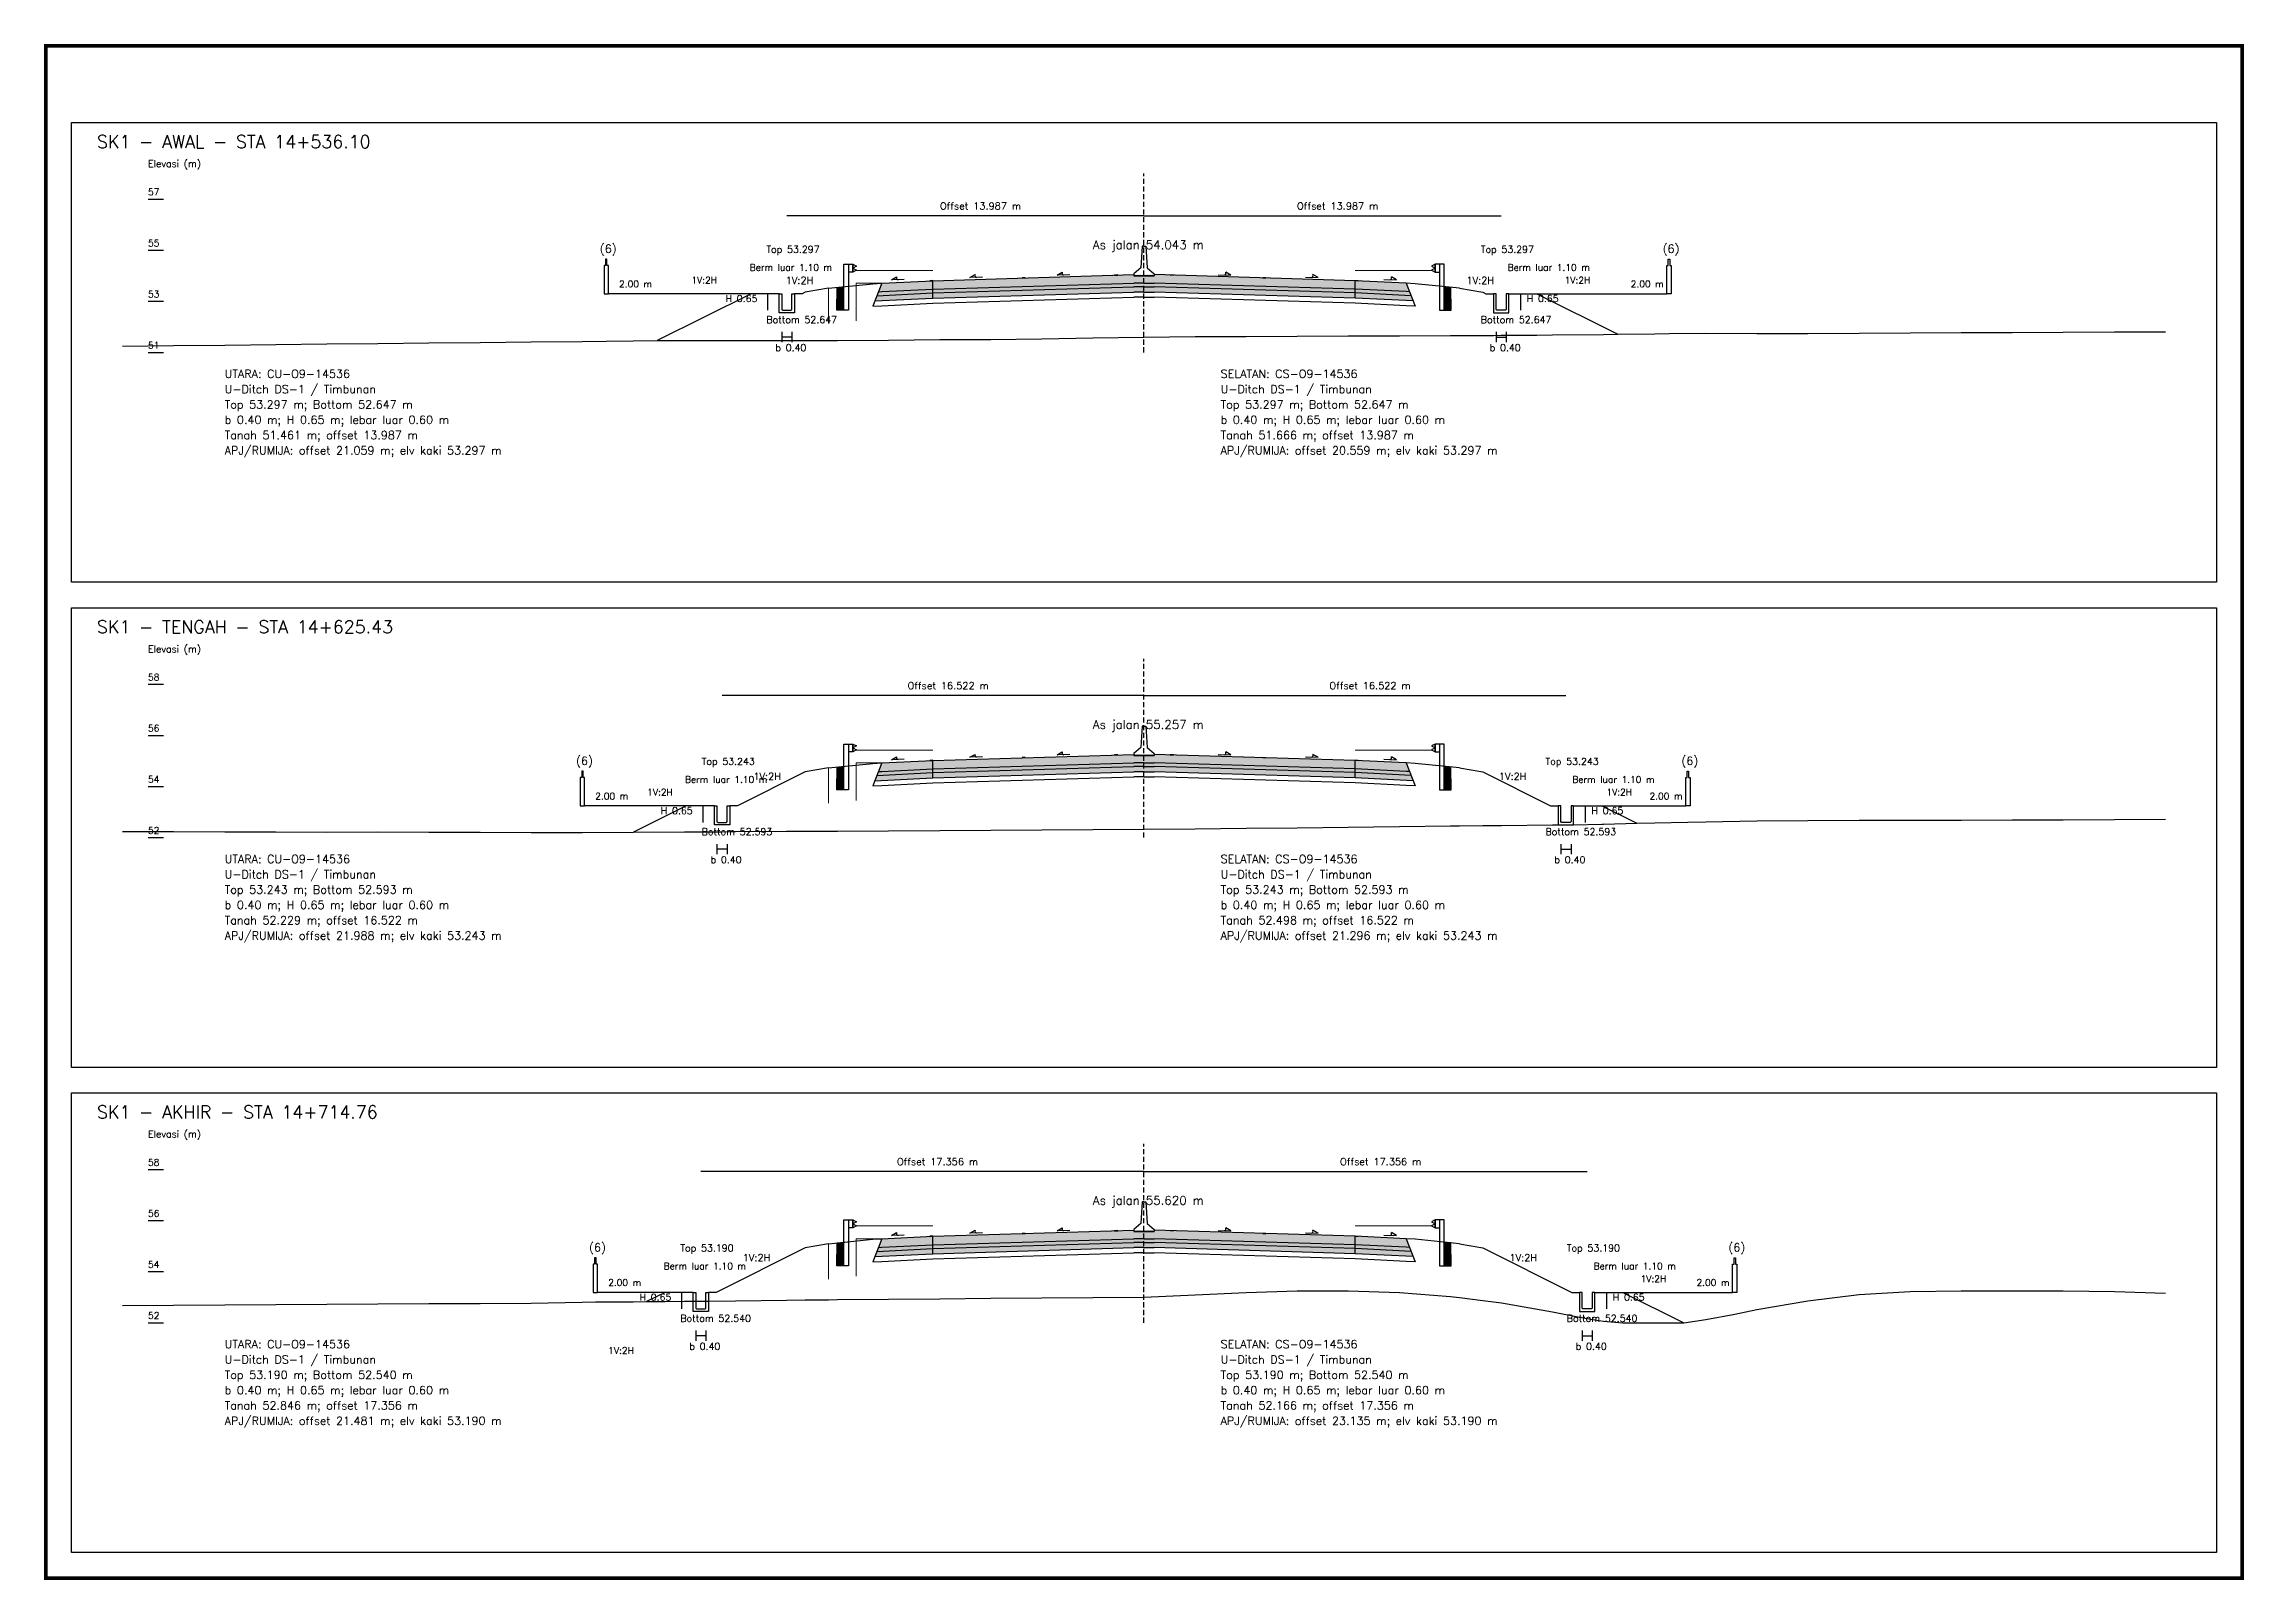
# Model space of a CAD drawing. Header units: metres. Extents: x -24715 to -24517, y 27498 to 30841.
# Drawn here: x -24713.7 to -24627.5, y 27989.2 to 28049.3 of the extents above; entities that cross this region are included whole.
import ezdxf

# ---------------------------------------------------------------- set-up
doc = ezdxf.new("R2010")
doc.units = ezdxf.units.M
doc.linetypes.add('PS_DASH', pattern=[0.3, 0.2, -0.1])
for name, color, linetype, lineweight in [('Dimensi', 230, 'Continuous', 20), ('GRS-ARSIR (HATCH)', 8, 'Continuous', 9), ('Guardrail', 20, 'Continuous', 30), ('HATCH - Beton ramping', 210, 'Continuous', 9), ('HATCH - LFA', 30, 'Continuous', 9), ('HATCH - Pavement', 50, 'Continuous', 9), ('Marka', 20, 'Continuous', 30), ('POT_ALL_GROUP', 2, 'Continuous', 70)]:
    doc.layers.add(name, color=color, linetype=linetype, lineweight=lineweight)
for name, color, linetype in [('POT_ALL_APJ', 2, 'Continuous'), ('POT_ALL_BORDER', 8, 'Continuous'), ('POT_ALL_CHANNEL1', 200, 'Continuous'), ('POT_ALL_DIM', 7, 'Continuous'), ('POT_ALL_GROUND', 1, 'Continuous'), ('POT_ALL_GUIDE', 8, 'Continuous'), ('POT_ALL_ROAD', 4, 'Continuous')]:
    doc.layers.add(name, color=color, linetype=linetype)
doc.styles.get("Standard").update_dxf_attribs({"font": 'simplex.shx'})

# ---------------------------------------------------------------- blocks, each defined once
blk = doc.blocks.new('JALAN_ASLI_TIPIKAL_2OKT_METER')
at = {"layer": 'Guardrail', "lineweight": 9}
h = blk.add_hatch(dxfattribs=at)
h.set_pattern_fill('JIS_LC_20', color=256, scale=0.002)
h.set_pattern_definition([(45, (-29.65569, -21.99233), (-0.02828427, 0.02828427), []), (45, (-29.65489, -21.99233), (-0.02828427, 0.02828427), [])])
h.paths.add_polyline_path([(-12.025, -1.394), (-11.753, -1.394), (-11.753, -0.471), (-12.018, -0.498)])
h = blk.add_hatch(dxfattribs=at)
h.set_pattern_fill('JIS_LC_20', color=256, scale=0.002)
h.set_pattern_definition([(45, (-29.40569, -21.99233), (-0.02828427, 0.02828427), []), (45, (-29.40489, -21.99233), (-0.02828427, 0.02828427), [])])
h.paths.add_polyline_path([(12.018, -0.498), (11.753, -0.471), (11.753, -1.394), (12.025, -1.394)])
at = {"layer": 'HATCH - Beton ramping'}
h = blk.add_hatch(dxfattribs=at)
h.set_pattern_fill('AR-CONC', color=256, scale=0.0005)
h.set_pattern_definition([(50, (-28.949556, -21.99233), (0.09109233, -0.00796954), [0.009525, -0.104775]), (355, (-28.94956, -21.99233), (-0.0176217, 0.09552842), [0.00762, -0.0838203]), (100.45144, (-28.941965, -21.992995), (0.07347062, 0.08755888), [0.008095, -0.08904512]), (46.1842, (-28.94956, -21.96693), (0.13553952, -0.02102116), [0.0142875, -0.1571625]), (96.63556, (-28.93826, -21.96868), (0.11870207, 0.12371306), [0.0121425, -0.1335678]), (351.18415, (-28.94956, -21.96693), (0.11870207, 0.12371306), [0.01143, -0.12572987]), (21, (-28.936856, -21.97328), (0.0758072, -0.0511326), [0.009525, -0.104775]), (326, (-28.93686, -21.97328), (0.03090101, 0.09209398), [0.00762, -0.08382]), (71.45144, (-28.93054, -21.97754), (0.1067082, 0.04096138), [0.008095, -0.08904497]), (37.5, (-28.949556, -21.99233), (0.001544302, 0.04227752), [0, -0.082804, 0, -0.08509, 0, -0.0841375]), (7.5, (-28.949556, -21.99233), (0.03340983, 0.05009029), [0, -0.048514, 0, -0.080899, 0, -0.0320675]), (327.5, (-28.977877, -21.99233), (0.067795298, -0.002864372), [0, -0.03175, 0, -0.09906, 0, -0.131445]), (317.5, (-28.990577, -21.99233), (0.07406459, 0.01271325), [0, -0.041275, 0, -0.065786, 0, -0.093345])])
h.paths.add_polyline_path([(-8.27, -0.566), (-10.401, -0.666), (-10.461, -0.826), (-8.27, -0.716)])
h.paths.add_polyline_path([(-0.4, -0.48), (0, -0.48), (0, -0.33), (-0.4, -0.33), (-8.27, -0.566), (-8.27, -0.716)])
h = blk.add_hatch(dxfattribs=at)
h.set_pattern_fill('AR-CONC', color=256, scale=0.0005)
h.set_pattern_definition([(50, (-28.699556, -21.99233), (0.09109233, -0.00796954), [0.009525, -0.104775]), (355, (-28.69956, -21.99233), (-0.01762171, 0.09552842), [0.00762, -0.0838203]), (100.45144, (-28.691965, -21.992995), (0.07347062, 0.08755888), [0.008095, -0.08904512]), (46.1842, (-28.69956, -21.96693), (0.13553952, -0.02102116), [0.0142875, -0.1571625]), (96.63556, (-28.68826, -21.96868), (0.11870207, 0.12371306), [0.0121425, -0.1335678]), (351.18415, (-28.69956, -21.96693), (0.11870207, 0.12371306), [0.01143, -0.12572987]), (21, (-28.686856, -21.97328), (0.0758072, -0.0511326), [0.009525, -0.104775]), (326, (-28.68686, -21.97328), (0.03090101, 0.09209398), [0.00762, -0.08382]), (71.45144, (-28.68054, -21.97754), (0.10670821, 0.04096138), [0.008095, -0.08904497]), (37.5, (-28.699556, -21.99233), (0.001544302, 0.04227752), [0, -0.082804, 0, -0.08509, 0, -0.0841375]), (7.5, (-28.699556, -21.99233), (0.03340983, 0.050090287), [0, -0.048514, 0, -0.080899, 0, -0.0320675]), (327.5, (-28.727877, -21.99233), (0.067795298, -0.002864372), [0, -0.03175, 0, -0.09906, 0, -0.131445]), (317.5, (-28.740577, -21.99233), (0.07406459, 0.012713246), [0, -0.041275, 0, -0.065786, 0, -0.093345])])
h.paths.add_polyline_path([(8.27, -0.566), (10.401, -0.666), (10.461, -0.826), (8.27, -0.716)])
h.paths.add_polyline_path([(0.4, -0.48), (0, -0.48), (0, -0.33), (0.4, -0.33), (8.27, -0.566), (8.27, -0.716)])
at = {"layer": 'HATCH - LFA'}
h = blk.add_hatch(dxfattribs=at)
h.set_pattern_fill('GRAVEL', color=256, scale=0.0075)
h.set_pattern_definition([(228.012788, (-28.812396, -21.801831), (-1.524, -1.7145), [0.0256291, -2.5372863]), (184.96974, (-28.829541, -21.820881), (2.2859999991, 0.1905000109), [0.04398035, -4.3540537]), (132.510447, (-28.873356, -21.824691), (1.9050000008, -2.0954999993), [0.0310111, -3.0701042]), (267.27369, (-28.947651, -21.872316), (0.1905000004, 3.81), [0.0400503, -3.9649828]), (292.833654, (-28.949556, -21.912321), (-0.9525, 2.286), [0.0392725, -3.8879856]), (357.27369, (-28.934316, -21.948516), (-3.81, 0.1905000004), [0.0400503, -3.9649828]), (37.69424, (-28.894311, -21.950421), (-2.4764999999, -1.9050000001), [0.0529645, -5.24348365]), (72.255328, (-28.852401, -21.918036), (1.3335000004, 4.1909999999), [0.050004, -4.95039425]), (121.429566, (-28.837161, -21.870411), (-1.5240000002, 2.4764999999), [0.040186, -3.9784159]), (175.23636, (-28.858116, -21.836121), (2.0955, -0.1905), [0.0458785, -2.2480453]), (222.397438, (-28.903836, -21.832311), (-2.2859999999, -2.0955000001), [0.05933084, -5.8737579]), (138.814075, (-28.759056, -21.874221), (-1.3335, 1.143), [0.0202503, -2.0047924]), (171.469234, (-28.774296, -21.860886), (2.4765, -0.3809999996), [0.03852615, -3.8140979]), (225, (-28.8124, -21.85517), (0, -0.1905), [0.0269407, -0.242467]), (203.19859, (-28.82573, -21.832311), (0.9525, 0.381), [0.0145081, -1.4362967]), (291.80141, (-28.839066, -21.838026), (-0.1905, 0.5715), [0.0205174, -1.0053565]), (30.96376, (-28.831446, -21.857076), (0.5715, 0.381), [0.033324, -1.0774724]), (161.56505, (-28.80287, -21.83993), (0.381, -0.1905), [0.0240965, -0.5783174]), (16.38954, (-28.949556, -21.838026), (1.905, 0.5715), [0.0337566, -3.341912]), (70.346176, (-28.917171, -21.828501), (-0.762, -2.0955), [0.0283199, -2.8036662]), (293.19859, (-28.80287, -21.801831), (-0.381, 0.9525), [0.029016, -1.4217888]), (343.61046, (-28.791441, -21.828501), (-1.905, 0.5715), [0.0337566, -3.341912]), (339.443955, (-28.949556, -21.956136), (-0.9525, 0.381), [0.0325526, -1.5950801]), (294.77514, (-28.919076, -21.967566), (-0.952500001, 2.0954999995), [0.0272754, -2.7002695]), (66.80141, (-28.800966, -21.992331), (0.381, 0.9525), [0.029016, -1.4217888]), (17.354025, (-28.789536, -21.965661), (-2.4765, -0.762), [0.0319337, -3.1614282]), (69.443955, (-28.89431, -21.992331), (-0.381, -0.9525), [0.0162763, -1.6113564]), (101.30993, (-28.812396, -21.99233), (-0.1905, 0.762), [0.0097136, -0.9616496]), (165.96376, (-28.8143, -21.982806), (0.5715, -0.1905), [0.0392725, -0.7461791]), (186.009006, (-28.852401, -21.973281), (1.905, 0.1905), [0.036395, -3.6031024]), (303.69007, (-28.831446, -21.87422), (-0.1905, 0.381), [0.0274743, -0.6593832]), (353.157227, (-28.816206, -21.897081), (3.2385, -0.3809999998), [0.0479668, -4.7487007]), (60.945396, (-28.76858, -21.902796), (-0.762, -1.3335), [0.0196131, -1.9417044]), (90, (-28.75906, -21.88565), (-0.1905, 0.1905), [0.01143, -0.17907]), (120.256437, (-28.856211, -21.967566), (0.762, -1.3335), [0.026465, -2.6200456]), (48.012787, (-28.869546, -21.944706), (1.524, 1.7145), [0.0512582, -2.5116572]), (0, (-28.83526, -21.9066), (0.1905, 0.1905), [0.04953, -0.14097]), (325.304846, (-28.785726, -21.906606), (1.9050000007, -1.333499999), [0.0301207, -2.9819488]), (254.0546, (-28.76096, -21.92375), (-0.1905, -0.762), [0.0277372, -1.3591238]), (207.645975, (-28.768581, -21.950421), (-3.6195000001, -1.9049999997), [0.0451609, -4.4709348]), (175.426079, (-28.808586, -21.971376), (-2.4765, 0.1905), [0.0477772, -4.7299385])])
h.paths.add_polyline_path([(-8.27, -0.716), (-10.461, -0.826), (-10.54, -1.03), (-8.27, -0.916)])
h.paths.add_polyline_path([(-0.4, -0.68), (0, -0.68), (0, -0.48), (-0.4, -0.48), (-8.27, -0.716), (-8.27, -0.916)])
h = blk.add_hatch(dxfattribs=at)
h.set_pattern_fill('GRAVEL', color=256, scale=0.0075)
h.set_pattern_definition([(228.012788, (-28.562396, -21.801831), (-1.524, -1.7145), [0.0256291, -2.5372863]), (184.96974, (-28.579541, -21.820881), (2.2859999991, 0.1905000109), [0.04398035, -4.3540537]), (132.510447, (-28.623356, -21.824691), (1.9050000008, -2.0954999993), [0.0310111, -3.0701042]), (267.27369, (-28.697651, -21.872316), (0.1905000004, 3.81), [0.04005034, -3.9649828]), (292.833654, (-28.699556, -21.912321), (-0.9525, 2.286), [0.0392725, -3.8879856]), (357.27369, (-28.684316, -21.948516), (-3.81, 0.1905000004), [0.04005034, -3.9649828]), (37.69424, (-28.644311, -21.950421), (-2.4764999999, -1.9050000001), [0.0529645, -5.24348365]), (72.255328, (-28.602401, -21.918036), (1.3335000004, 4.1909999999), [0.050004, -4.95039425]), (121.429566, (-28.587161, -21.870411), (-1.5240000002, 2.4764999999), [0.040186, -3.9784159]), (175.23636, (-28.608116, -21.836121), (2.0955, -0.1905000003), [0.0458785, -2.2480453]), (222.397438, (-28.653836, -21.832311), (-2.2859999999, -2.0955000001), [0.05933084, -5.87375794]), (138.814075, (-28.509056, -21.874221), (-1.3335, 1.143), [0.02025034, -2.0047924]), (171.469234, (-28.524296, -21.860886), (2.4765, -0.3809999996), [0.03852615, -3.8140979]), (225, (-28.5624, -21.85517), (0, -0.1905), [0.0269407, -0.242467]), (203.19859, (-28.57573, -21.832311), (0.9525, 0.381), [0.0145081, -1.4362967]), (291.80141, (-28.589066, -21.838026), (-0.1905, 0.5715), [0.0205174, -1.0053565]), (30.96376, (-28.581446, -21.857076), (0.5715, 0.381), [0.033324, -1.0774724]), (161.56505, (-28.55287, -21.83993), (0.381, -0.1905), [0.0240965, -0.57831736]), (16.38954, (-28.699556, -21.838026), (1.905, 0.5715), [0.0337566, -3.341912]), (70.346176, (-28.667171, -21.828501), (-0.762, -2.0955), [0.0283199, -2.8036662]), (293.19859, (-28.55287, -21.801831), (-0.381, 0.9525), [0.029016, -1.4217888]), (343.61046, (-28.541441, -21.828501), (-1.905, 0.5714999999), [0.0337566, -3.341912]), (339.443955, (-28.699556, -21.956136), (-0.9525, 0.381), [0.03255264, -1.5950801]), (294.77514, (-28.669076, -21.967566), (-0.952500001, 2.0954999995), [0.0272754, -2.7002695]), (66.80141, (-28.550966, -21.992331), (0.381, 0.9525), [0.029016, -1.4217888]), (17.354025, (-28.539536, -21.965661), (-2.4765, -0.7620000002), [0.0319337, -3.1614282]), (69.443955, (-28.64431, -21.992331), (-0.381, -0.9525), [0.0162763, -1.6113564]), (101.30993, (-28.562396, -21.99233), (-0.1905, 0.762), [0.0097136, -0.9616496]), (165.96376, (-28.5643, -21.982806), (0.5715, -0.1905), [0.0392725, -0.7461791]), (186.009006, (-28.602401, -21.973281), (1.905, 0.1905), [0.036395, -3.6031024]), (303.69007, (-28.581446, -21.87422), (-0.1905, 0.381), [0.0274743, -0.6593832]), (353.157227, (-28.566206, -21.897081), (3.2385, -0.3809999998), [0.04796676, -4.7487007]), (60.945396, (-28.51858, -21.902796), (-0.762, -1.3335), [0.0196131, -1.9417044]), (90, (-28.50906, -21.88565), (-0.1905, 0.1905), [0.01143, -0.17907]), (120.256437, (-28.606211, -21.967566), (0.762, -1.3335), [0.026465, -2.62004556]), (48.012787, (-28.619546, -21.944706), (1.524, 1.7145), [0.0512582, -2.5116572]), (0, (-28.58526, -21.9066), (0.1905, 0.1905), [0.04953, -0.14097]), (325.304846, (-28.535726, -21.906606), (1.9050000007, -1.333499999), [0.0301207, -2.98194875]), (254.054604, (-28.51096, -21.92375), (-0.1905, -0.762), [0.0277372, -1.35912375]), (207.645975, (-28.518581, -21.950421), (-3.6195000001, -1.9049999997), [0.0451609, -4.4709348]), (175.426079, (-28.558586, -21.971376), (-2.4765, 0.1905), [0.0477772, -4.7299385])])
h.paths.add_polyline_path([(8.27, -0.716), (10.461, -0.826), (10.54, -1.03), (8.27, -0.916)])
h.paths.add_polyline_path([(0.4, -0.68), (0, -0.68), (0, -0.48), (0.4, -0.48), (8.27, -0.716), (8.27, -0.916)])
at = {"layer": 'HATCH - Pavement'}
h = blk.add_hatch(dxfattribs=at)
h.set_pattern_fill('AR-CONC', color=256, scale=0.001)
h.set_pattern_definition([(50, (-89.43046, -52.62889), (0.18218467, -0.01593909), [0.01905, -0.20955]), (355, (-89.43046, -52.6289), (-0.03524342, 0.19105685), [0.01524, -0.1676406]), (100.45144, (-89.41528, -52.63022), (0.14694125, 0.17511775), [0.01619, -0.17809024]), (46.1842, (-89.43046, -52.5781), (0.27107904, -0.04204233), [0.028575, -0.314325]), (96.63556, (-89.40787, -52.5816), (0.23740413, 0.2474261), [0.024285, -0.2671356]), (351.18415, (-89.43046, -52.5781), (0.2374041, 0.2474261), [0.02286, -0.2514597]), (21, (-89.40506, -52.59079), (0.1516144, -0.1022652), [0.01905, -0.20955]), (326, (-89.40506, -52.5908), (0.06180203, 0.18418797), [0.01524, -0.16764]), (71.45144, (-89.39243, -52.59931), (0.21341642, 0.08192277), [0.01619, -0.17808994]), (37.5, (-89.43046, -52.62889), (0.003088603, 0.08455504), [0, -0.165608, 0, -0.17018, 0, -0.168275]), (7.5, (-89.43046, -52.62889), (0.06681966, 0.100180575), [0, -0.097028, 0, -0.161798, 0, -0.064135]), (327.5, (-89.4871, -52.62889), (0.135590595, -0.005728744), [0, -0.0635, 0, -0.19812, 0, -0.26289]), (317.5, (-89.5125, -52.62889), (0.14812918, 0.02542649), [0, -0.08255, 0, -0.131572, 0, -0.18669])])
h.paths.add_polyline_path([(-8.27, -0.236), (-10.27, -0.336), (-10.401, -0.673), (-10.27, -0.666), (-8.27, -0.566)])
h.paths.add_polyline_path([(-0.4, -0.33), (0, -0.33), (0, 0), (-0.4, 0), (-8.27, -0.236), (-8.27, -0.566)])
h = blk.add_hatch(dxfattribs=at)
h.set_pattern_fill('AR-CONC', color=256, scale=0.001)
h.set_pattern_definition([(50, (-89.18046, -52.62889), (0.18218467, -0.01593909), [0.01905, -0.20955]), (355, (-89.18046, -52.6289), (-0.03524342, 0.19105685), [0.01524, -0.16764058]), (100.45144, (-89.16528, -52.63022), (0.14694125, 0.17511775), [0.01619, -0.17809024]), (46.1842, (-89.18046, -52.5781), (0.27107904, -0.04204233), [0.028575, -0.314325]), (96.63556, (-89.15787, -52.5816), (0.23740413, 0.2474261), [0.024285, -0.2671356]), (351.18415, (-89.18046, -52.5781), (0.2374041, 0.2474261), [0.02286, -0.2514597]), (21, (-89.15506, -52.59079), (0.1516144, -0.1022652), [0.01905, -0.20955]), (326, (-89.15506, -52.5908), (0.06180203, 0.18418797), [0.01524, -0.16764]), (71.45144, (-89.14243, -52.59931), (0.21341642, 0.08192277), [0.01619, -0.17808994]), (37.5, (-89.18046, -52.62889), (0.003088603, 0.08455504), [0, -0.165608, 0, -0.17018, 0, -0.168275]), (7.5, (-89.18046, -52.62889), (0.06681966, 0.100180575), [0, -0.097028, 0, -0.161798, 0, -0.064135]), (327.5, (-89.2371, -52.62889), (0.135590595, -0.005728744), [0, -0.0635, 0, -0.19812, 0, -0.26289]), (317.5, (-89.2625, -52.62889), (0.14812918, 0.02542649), [0, -0.08255, 0, -0.131572, 0, -0.18669])])
h.paths.add_polyline_path([(8.27, -0.236), (10.27, -0.336), (10.401, -0.673), (10.27, -0.666), (8.27, -0.566)])
h.paths.add_polyline_path([(0.4, -0.33), (0, -0.33), (0, 0), (0.4, 0), (8.27, -0.236), (8.27, -0.566)])
at = {"layer": 'Marka'}
h = blk.add_hatch(color=256, dxfattribs=at)
h.dxf.hatch_style = 1
h.paths.add_polyline_path([(-8.27, -0.23), (-8.39, -0.236), (-8.39, -0.242), (-8.27, -0.236)])
h.paths.add_polyline_path([(-4.65, -0.122), (-4.77, -0.125), (-4.77, -0.131), (-4.65, -0.128)])
h.paths.add_polyline_path([(-1.03, -0.019), (-1.03, -0.013), (-1.15, -0.017), (-1.15, -0.023)])
h = blk.add_hatch(color=256, dxfattribs=at)
h.dxf.hatch_style = 1
h.paths.add_polyline_path([(8.27, -0.23), (8.39, -0.236), (8.39, -0.242), (8.27, -0.236)])
h.paths.add_polyline_path([(4.65, -0.122), (4.77, -0.125), (4.77, -0.131), (4.65, -0.128)])
h.paths.add_polyline_path([(1.03, -0.019), (1.03, -0.013), (1.15, -0.017), (1.15, -0.023)])
for p, q in [((-8.27, -0.236), (-0.4, 0)), ((8.27, -0.236), (0.4, 0)), ((-12.353, -0.533), (-10.622, -0.354)), ((-10.27, -0.336), (-10.62, -1.234)), ((-10.62, -0.354), (-10.27, -0.336)), ((-10.461, -0.826), (-8.27, -0.716)), ((-10.401, -0.673), (-10.27, -0.666)), ((-10.27, -0.336), (-8.27, -0.236)), ((-10.27, -0.666), (-8.27, -0.566)), ((-8.27, -0.916), (-8.27, -0.236)), ((-8.27, -0.566), (-0.4, -0.33)), ((-8.27, -0.716), (-0.4, -0.48)), ((-8.27, -0.916), (-0.4, -0.68)), ((0, -0.05), (-0.4, -0.05)), ((0, -0.33), (-0.4, -0.33)), ((0, -0.48), (-0.4, -0.48)), ((0, -0.68), (-0.4, -0.68)), ((0, -0.05), (0.4, -0.05)), ((0, -0.33), (0.4, -0.33)), ((0, -0.48), (0.4, -0.48)), ((0, -0.68), (0.4, -0.68)), ((8.27, -0.566), (0.4, -0.33)), ((8.27, -0.716), (0.4, -0.48)), ((8.27, -0.916), (0.4, -0.68)), ((8.27, -0.916), (8.27, -0.236)), ((10.27, -0.336), (8.27, -0.236)), ((10.27, -0.666), (8.27, -0.566)), ((10.461, -0.826), (8.27, -0.716)), ((10.27, -0.336), (10.62, -1.234)), ((10.62, -0.354), (10.27, -0.336)), ((10.401, -0.673), (10.27, -0.666)), ((12.353, -0.533), (10.622, -0.354)), ((-10.62, -1.234), (-10.27, -1.216)), ((-10.54, -1.03), (-8.27, -0.916)), ((-10.27, -1.216), (-8.27, -1.116)), ((-8.27, -1.116), (-0.4, -0.88)), ((0, -0.88), (-0.4, -0.88)), ((0, -0.88), (0.4, -0.88)), ((8.27, -1.116), (0.4, -0.88)), ((10.54, -1.03), (8.27, -0.916)), ((10.27, -1.216), (8.27, -1.116)), ((10.62, -1.234), (10.27, -1.216))]:
    blk.add_line(p, q)
for points in [[(0, 1.11), (-0.075, 1.11), (-0.125, 0.27), (-0.4, 0.03), (-0.4, -0.05), (0, -0.05)], [(0, 1.11), (0.075, 1.11), (0.125, 0.27), (0.4, 0.03), (0.4, -0.05), (0, -0.05)], [(-6.818, -0.116), (-6.616, 0)], [(-3.401, -0.02), (-3.199, 0.096)], [(3.401, -0.02), (3.199, 0.096)], [(6.818, -0.116), (6.616, 0)], [(-9.887, -0.208), (-9.686, -0.092)], [(-9.387, -0.193), (-9.887, -0.208)], [(-6.318, -0.101), (-6.818, -0.116)], [(-2.901, -0.005), (-3.401, -0.02)], [(2.901, -0.005), (3.401, -0.02)], [(6.318, -0.101), (6.818, -0.116)], [(9.387, -0.193), (9.887, -0.208)], [(9.887, -0.208), (9.686, -0.092)]]:
    blk.add_lwpolyline(points)
for centre, start, end in [((-6.556, -0.037), 148.28164, 271.71836), ((-3.139, 0.059), 148.28164, 271.71836), ((3.139, 0.059), 268.28164, 31.71836), ((6.556, -0.037), 268.28164, 31.71836), ((-9.625, -0.129), 148.28164, 271.71836), ((9.625, -0.129), 268.28164, 31.71836)]:
    blk.add_arc(centre, 0.0711, start, end)
at = {"layer": 'Dimensi'}
for p, q in [((-8.27, 0.168), (-11.27, 0.168)), ((8.27, 0.168), (11.27, 0.168))]:
    blk.add_line(p, q, dxfattribs=at)
at = {"layer": 'GRS-ARSIR (HATCH)'}
for p, q in [((-12.353, -0.533), (-12.353, -1.909)), ((-11.27, -0.336), (-11.27, -1.803)), ((-10.27, -0.336), (-11.27, -0.336))]:
    blk.add_line(p, q, dxfattribs=at)
at = {"layer": 'Guardrail'}
for points in [[(-11.753, -1.394), (-11.753, 0.406), (-11.575, 0.406), (-11.575, -1.394), (-11.753, -1.394)], [(-11.575, 0.406), (-11.397, 0.406), (-11.397, 0.094), (-11.575, 0.094)], [(-11.397, 0.25), (-11.397, 0.406), (-11.262, 0.328), (-11.397, 0.25)], [(-11.397, 0.094), (-11.397, 0.25), (-11.262, 0.172), (-11.397, 0.094)], [(11.397, 0.25), (11.397, 0.406), (11.262, 0.328), (11.397, 0.25)], [(11.397, 0.094), (11.397, 0.25), (11.262, 0.172), (11.397, 0.094)], [(11.575, 0.406), (11.397, 0.406), (11.397, 0.094), (11.575, 0.094)], [(11.753, -1.394), (11.753, 0.406), (11.575, 0.406), (11.575, -1.394), (11.753, -1.394)], [(-11.575, -1.394), (-12.025, -1.394), (-12.018, -0.498), (-11.568, -0.453), (-11.575, -1.394)], [(11.575, -1.394), (12.025, -1.394), (12.018, -0.498), (11.568, -0.453), (11.575, -1.394)]]:
    blk.add_lwpolyline(points, dxfattribs=at)
at = {"layer": 'Marka'}
for points in [[(-8.39, -0.242), (-8.27, -0.236), (-8.27, -0.23), (-8.39, -0.236), (-8.39, -0.242)], [(8.39, -0.242), (8.27, -0.236), (8.27, -0.23), (8.39, -0.236), (8.39, -0.242)]]:
    blk.add_lwpolyline(points, dxfattribs=at)
for points in [[(-4.65, -0.122), (-4.77, -0.125), (-4.77, -0.131), (-4.65, -0.128)], [(-1.03, -0.013), (-1.15, -0.017), (-1.15, -0.023), (-1.03, -0.019)], [(1.03, -0.013), (1.15, -0.017), (1.15, -0.023), (1.03, -0.019)], [(4.65, -0.122), (4.77, -0.125), (4.77, -0.131), (4.65, -0.128)]]:
    blk.add_lwpolyline(points, close=True, dxfattribs=at)

msp = doc.modelspace()

# ---------------------------------------------------------------- linework, layer by layer
at = {"layer": 'POT_ALL_APJ', "linetype": 'Continuous'}
for points in [[(-24691.72966, 28040.66528), (-24691.72966, 28039.56087), (-24691.55966, 28039.56087), (-24691.55966, 28040.66528), (-24691.61466, 28040.66528), (-24691.61466, 28040.91528), (-24691.64466, 28040.91528), (-24691.67466, 28040.91528), (-24691.67466, 28040.66528), (-24691.72966, 28040.66528)], [(-24649.94185, 28040.66528), (-24649.94185, 28039.56087), (-24650.11185, 28039.56087), (-24650.11185, 28040.66528), (-24650.05685, 28040.66528), (-24650.05685, 28040.91528), (-24650.02685, 28040.91528), (-24649.99685, 28040.91528), (-24649.99685, 28040.66528), (-24649.94185, 28040.66528)], [(-24685.97315, 28039.56087), (-24691.55966, 28039.56087)], [(-24655.1986, 28039.56087), (-24650.11185, 28039.56087)], [(-24692.65936, 28020.61161), (-24692.65936, 28019.5072), (-24692.48936, 28019.5072), (-24692.48936, 28020.61161), (-24692.54436, 28020.61161), (-24692.54436, 28020.86161), (-24692.57436, 28020.86161), (-24692.60436, 28020.86161), (-24692.60436, 28020.61161), (-24692.65936, 28020.61161)], [(-24649.20453, 28020.61161), (-24649.20453, 28019.5072), (-24649.37453, 28019.5072), (-24649.37453, 28020.61161), (-24649.31953, 28020.61161), (-24649.31953, 28020.86161), (-24649.28953, 28020.86161), (-24649.25953, 28020.86161), (-24649.25953, 28020.61161), (-24649.20453, 28020.61161)], [(-24688.50808, 28019.5072), (-24692.48936, 28019.5072)], [(-24652.66368, 28019.5072), (-24649.37453, 28019.5072)], [(-24692.1523, 28001.55794), (-24692.1523, 28000.45353), (-24691.9823, 28000.45353), (-24691.9823, 28001.55794), (-24692.0373, 28001.55794), (-24692.0373, 28001.80794), (-24692.0673, 28001.80794), (-24692.0973, 28001.80794), (-24692.0973, 28001.55794), (-24692.1523, 28001.55794)], [(-24647.36564, 28001.55794), (-24647.36564, 28000.45353), (-24647.53564, 28000.45353), (-24647.53564, 28001.55794), (-24647.48064, 28001.55794), (-24647.48064, 28001.80794), (-24647.45064, 28001.80794), (-24647.42064, 28001.80794), (-24647.42064, 28001.55794), (-24647.36564, 28001.55794)], [(-24689.34184, 28000.45353), (-24691.9823, 28000.45353)], [(-24651.82991, 28000.45353), (-24647.53564, 28000.45353)]]:
    msp.add_lwpolyline(points, dxfattribs=at)
at = {"layer": 'POT_ALL_BORDER', "linetype": 'Continuous'}
for points in [[(-24712.58588, 28046.26387), (-24628.58588, 28046.26387), (-24628.58588, 28028.26387), (-24712.58588, 28028.26387), (-24712.58588, 28046.26387)], [(-24712.58588, 28027.26387), (-24628.58588, 28027.26387), (-24628.58588, 28009.26387), (-24712.58588, 28009.26387), (-24712.58588, 28027.26387)], [(-24712.58588, 28008.26387), (-24628.58588, 28008.26387), (-24628.58588, 27990.26387), (-24712.58588, 27990.26387), (-24712.58588, 28008.26387)]]:
    msp.add_lwpolyline(points, dxfattribs=at)
at = {"layer": 'POT_ALL_CHANNEL1', "linetype": 'Continuous'}
for points in [[(-24684.37315, 28039.56087), (-24684.27315, 28039.56087), (-24684.27315, 28038.81087), (-24684.87315, 28038.81087), (-24684.87315, 28039.56087), (-24684.77315, 28039.56087), (-24684.77315, 28038.94087), (-24684.74315, 28038.91087), (-24684.40315, 28038.91087), (-24684.37315, 28038.94087), (-24684.37315, 28039.56087)], [(-24656.7986, 28039.56087), (-24656.8986, 28039.56087), (-24656.8986, 28038.81087), (-24656.2986, 28038.81087), (-24656.2986, 28039.56087), (-24656.3986, 28039.56087), (-24656.3986, 28038.94087), (-24656.4286, 28038.91087), (-24656.7686, 28038.91087), (-24656.7986, 28038.94087), (-24656.7986, 28039.56087)], [(-24686.90808, 28019.5072), (-24686.80808, 28019.5072), (-24686.80808, 28018.7572), (-24687.40808, 28018.7572), (-24687.40808, 28019.5072), (-24687.30808, 28019.5072), (-24687.30808, 28018.8872), (-24687.27808, 28018.8572), (-24686.93808, 28018.8572), (-24686.90808, 28018.8872), (-24686.90808, 28019.5072)], [(-24654.26368, 28019.5072), (-24654.36368, 28019.5072), (-24654.36368, 28018.7572), (-24653.76368, 28018.7572), (-24653.76368, 28019.5072), (-24653.86368, 28019.5072), (-24653.86368, 28018.8872), (-24653.89368, 28018.8572), (-24654.23368, 28018.8572), (-24654.26368, 28018.8872), (-24654.26368, 28019.5072)], [(-24687.74184, 28000.45353), (-24687.64184, 28000.45353), (-24687.64184, 27999.70353), (-24688.24184, 27999.70353), (-24688.24184, 28000.45353), (-24688.14184, 28000.45353), (-24688.14184, 27999.83353), (-24688.11184, 27999.80353), (-24687.77184, 27999.80353), (-24687.74184, 27999.83353), (-24687.74184, 28000.45353)], [(-24653.42991, 28000.45353), (-24653.52991, 28000.45353), (-24653.52991, 27999.70353), (-24652.92991, 27999.70353), (-24652.92991, 28000.45353), (-24653.02991, 28000.45353), (-24653.02991, 27999.83353), (-24653.05991, 27999.80353), (-24653.39991, 27999.80353), (-24653.42991, 27999.83353), (-24653.42991, 28000.45353)]]:
    msp.add_lwpolyline(points, dxfattribs=at)
at = {"layer": 'POT_ALL_DIM', "linetype": 'Continuous'}
for points in [[(-24670.58588, 28042.60687), (-24684.57315, 28042.60687)], [(-24670.58588, 28042.60687), (-24656.5986, 28042.60687)], [(-24685.32315, 28039.56087), (-24685.32315, 28038.91087)], [(-24655.8486, 28039.56087), (-24655.8486, 28038.91087)], [(-24684.77315, 28038.06087), (-24684.77315, 28037.66087)], [(-24684.37315, 28037.86087), (-24684.77315, 28037.86087)], [(-24684.37315, 28038.06087), (-24684.37315, 28037.66087)], [(-24656.7986, 28038.06087), (-24656.7986, 28037.66087)], [(-24656.7986, 28037.86087), (-24656.3986, 28037.86087)], [(-24656.3986, 28038.06087), (-24656.3986, 28037.66087)], [(-24670.58588, 28023.82067), (-24687.10808, 28023.82067)], [(-24670.58588, 28023.82067), (-24654.06368, 28023.82067)], [(-24687.85808, 28019.5072), (-24687.85808, 28018.8572)], [(-24653.31368, 28019.5072), (-24653.31368, 28018.8572)], [(-24687.30808, 28018.0072), (-24687.30808, 28017.6072)], [(-24686.90808, 28017.8072), (-24687.30808, 28017.8072)], [(-24686.90808, 28018.0072), (-24686.90808, 28017.6072)], [(-24654.26368, 28018.0072), (-24654.26368, 28017.6072)], [(-24654.26368, 28017.8072), (-24653.86368, 28017.8072)], [(-24653.86368, 28018.0072), (-24653.86368, 28017.6072)], [(-24670.58588, 28005.18387), (-24687.94184, 28005.18387)], [(-24670.58588, 28005.18387), (-24653.22991, 28005.18387)], [(-24688.69184, 28000.45353), (-24688.69184, 27999.80353)], [(-24652.47991, 28000.45353), (-24652.47991, 27999.80353)], [(-24688.14184, 27998.95353), (-24688.14184, 27998.55353)], [(-24687.74184, 27998.75353), (-24688.14184, 27998.75353)], [(-24687.74184, 27998.95353), (-24687.74184, 27998.55353)], [(-24653.42991, 27998.95353), (-24653.42991, 27998.55353)], [(-24653.42991, 27998.75353), (-24653.02991, 27998.75353)], [(-24653.02991, 27998.95353), (-24653.02991, 27998.55353)]]:
    msp.add_lwpolyline(points, dxfattribs=at)
at = {"layer": 'POT_ALL_GROUND', "linetype": 'Continuous'}
for points in [[(-24710.58588, 28037.49957), (-24708.58588, 28037.52655), (-24706.58588, 28037.54977), (-24704.58588, 28037.57298), (-24702.58588, 28037.59562), (-24700.58588, 28037.61083), (-24698.58588, 28037.63442), (-24696.58588, 28037.64983), (-24694.58588, 28037.67053), (-24692.58588, 28037.69261), (-24691.64466, 28037.703), (-24690.58588, 28037.71469), (-24689.64466, 28037.72512), (-24688.58588, 28037.72427), (-24686.58588, 28037.72774), (-24685.97315, 28037.72681), (-24684.87315, 28037.72514), (-24684.58588, 28037.72471), (-24684.57315, 28037.72469), (-24684.27315, 28037.72424), (-24683.85579, 28037.7236), (-24682.93915, 28037.72221), (-24682.58588, 28037.72168), (-24680.58588, 28037.73932), (-24678.58588, 28037.76305), (-24676.58588, 28037.76472), (-24674.58588, 28037.79241), (-24672.58588, 28037.82611), (-24670.58588, 28037.85363), (-24668.58588, 28037.87823), (-24666.58588, 28037.88623), (-24664.58588, 28037.89574), (-24662.58588, 28037.90467), (-24660.58588, 28037.91196), (-24658.58588, 28037.91924), (-24658.2326, 28037.92053), (-24657.31596, 28037.92487), (-24656.8986, 28037.92799), (-24656.5986, 28037.93024), (-24656.58588, 28037.93033), (-24656.2986, 28037.93248), (-24655.1986, 28037.94128), (-24654.58588, 28037.94703), (-24652.58588, 28037.96821), (-24652.02685, 28037.97502), (-24650.58588, 28037.99259), (-24650.02685, 28037.99941), (-24648.58588, 28038.01406), (-24646.58588, 28038.00735), (-24644.58588, 28038.00397), (-24642.58588, 28038.01376), (-24640.58588, 28038.02362), (-24638.58588, 28038.03462), (-24636.58588, 28038.04563), (-24634.58588, 28038.05664), (-24632.58588, 28038.06487), (-24630.58588, 28038.07165)], [(-24710.58588, 28018.50009), (-24708.58588, 28018.4938), (-24706.58588, 28018.49195), (-24704.58588, 28018.48161), (-24702.58588, 28018.48034), (-24700.58588, 28018.48171), (-24698.58588, 28018.47493), (-24696.58588, 28018.46815), (-24694.58588, 28018.46523), (-24692.58588, 28018.46302), (-24692.57436, 28018.46308), (-24690.58588, 28018.47398), (-24690.57436, 28018.47404), (-24688.58588, 28018.48494), (-24688.50808, 28018.48536), (-24687.40808, 28018.49139), (-24687.10808, 28018.49303), (-24686.80808, 28018.49468), (-24686.58588, 28018.4959), (-24684.58588, 28018.51178), (-24683.85579, 28018.5126), (-24682.93915, 28018.51326), (-24682.58588, 28018.51351), (-24680.58588, 28018.52323), (-24678.58588, 28018.53614), (-24676.58588, 28018.54905), (-24674.58588, 28018.5708), (-24672.58588, 28018.58388), (-24670.58588, 28018.59425), (-24668.58588, 28018.60461), (-24666.58588, 28018.62513), (-24664.58588, 28018.64788), (-24662.58588, 28018.67063), (-24660.58588, 28018.69337), (-24658.58588, 28018.71612), (-24658.2326, 28018.72014), (-24657.31596, 28018.73056), (-24656.58588, 28018.73886), (-24654.58588, 28018.75764), (-24654.36368, 28018.75954), (-24654.06368, 28018.7621), (-24653.76368, 28018.76591), (-24652.66368, 28018.78999), (-24652.58588, 28018.7917), (-24651.28953, 28018.82008), (-24650.58588, 28018.83549), (-24649.28953, 28018.86387), (-24648.58588, 28018.87928), (-24646.58588, 28018.91423), (-24644.58588, 28018.92697), (-24642.58588, 28018.9397), (-24640.58588, 28018.94359), (-24638.58588, 28018.94219), (-24636.58588, 28018.95284), (-24634.58588, 28018.96349), (-24632.58588, 28018.97414), (-24630.58588, 28018.98054)], [(-24710.58588, 27999.93666), (-24708.58588, 27999.94937), (-24706.58588, 27999.96234), (-24704.58588, 27999.97581), (-24702.58588, 27999.98833), (-24700.58588, 28000.00084), (-24698.58588, 28000.01359), (-24696.58588, 28000.02107), (-24694.58588, 28000.03236), (-24692.58588, 28000.07256), (-24692.0673, 28000.07857), (-24690.58588, 28000.08568), (-24690.0673, 28000.09083), (-24689.34184, 28000.09831), (-24688.58588, 28000.10459), (-24688.24184, 28000.10744), (-24687.94184, 28000.11036), (-24687.64184, 28000.1135), (-24686.58588, 28000.12455), (-24684.58588, 28000.14636), (-24683.85579, 28000.15576), (-24682.93915, 28000.16445), (-24682.58588, 28000.16704), (-24680.58588, 28000.18171), (-24678.58588, 28000.2038), (-24676.58588, 28000.22634), (-24674.58588, 28000.24053), (-24672.58588, 28000.25222), (-24670.58588, 28000.26422), (-24668.58588, 28000.35952), (-24666.58588, 28000.4432), (-24664.58588, 28000.51387), (-24662.58588, 28000.51387), (-24660.58588, 28000.44394), (-24658.58588, 28000.28428), (-24658.2326, 28000.25073), (-24657.31596, 28000.13697), (-24656.58588, 28000.03843), (-24654.58588, 27999.68545), (-24653.52991, 27999.4807), (-24653.22991, 27999.43013), (-24652.92991, 27999.37956), (-24652.58588, 27999.32157), (-24651.82991, 27999.26387), (-24650.58588, 27999.26387), (-24649.45064, 27999.26387), (-24648.58588, 27999.3846), (-24647.45064, 27999.5972), (-24646.58588, 27999.77792), (-24644.58588, 28000.12214), (-24642.58588, 28000.37262), (-24640.58588, 28000.48609), (-24638.58588, 28000.51387), (-24636.58588, 28000.51387), (-24634.58588, 28000.51387), (-24632.58588, 28000.49224), (-24630.58588, 28000.4255)]]:
    msp.add_lwpolyline(points, dxfattribs=at)
at = {"layer": 'POT_ALL_GROUP', "linetype": 'Continuous', "lineweight": 70, "const_width": 0.15}
msp.add_lwpolyline([(-24713.58588, 28049.26387), (-24627.58588, 28049.26387), (-24627.58588, 27989.26387), (-24713.58588, 27989.26387), (-24713.58588, 28049.26387)], dxfattribs=at)
at = {"layer": 'POT_ALL_GUIDE', "linetype": 'PS_DASH'}
for points in [[(-24670.58588, 28037.26387), (-24670.58588, 28044.26387)], [(-24670.58588, 28018.26387), (-24670.58588, 28025.26387)], [(-24670.58588, 27999.26387), (-24670.58588, 28006.26387)]]:
    msp.add_lwpolyline(points, dxfattribs=at)
at = {"layer": 'POT_ALL_GUIDE', "linetype": 'Continuous'}
for points in [[(-24709.58588, 28043.26387), (-24708.98588, 28043.26387)], [(-24709.58588, 28041.26387), (-24708.98588, 28041.26387)], [(-24709.58588, 28039.26387), (-24708.98588, 28039.26387)], [(-24709.58588, 28037.26387), (-24708.98588, 28037.26387)], [(-24709.58588, 28024.26387), (-24708.98588, 28024.26387)], [(-24709.58588, 28022.26387), (-24708.98588, 28022.26387)], [(-24709.58588, 28020.26387), (-24708.98588, 28020.26387)], [(-24709.58588, 28018.26387), (-24708.98588, 28018.26387)], [(-24709.58588, 28005.26387), (-24708.98588, 28005.26387)], [(-24709.58588, 28003.26387), (-24708.98588, 28003.26387)], [(-24709.58588, 28001.26387), (-24708.98588, 28001.26387)], [(-24709.58588, 27999.26387), (-24708.98588, 27999.26387)]]:
    msp.add_lwpolyline(points, dxfattribs=at)
at = {"layer": 'POT_ALL_ROAD', "linetype": 'Continuous'}
for points in [[(-24685.97315, 28039.56087), (-24689.64466, 28037.72512)], [(-24684.87315, 28039.56087), (-24685.97315, 28039.56087)], [(-24682.93915, 28039.77348), (-24683.85579, 28039.61955), (-24683.97315, 28039.56087), (-24684.27315, 28039.56087)], [(-24658.2326, 28039.77348), (-24657.31596, 28039.61955), (-24657.1986, 28039.56087), (-24656.8986, 28039.56087)], [(-24656.2986, 28039.56087), (-24655.1986, 28039.56087)], [(-24655.1986, 28039.56087), (-24652.02685, 28037.97502)], [(-24682.93915, 28020.98727), (-24683.85579, 28020.83335), (-24686.50808, 28019.5072), (-24686.80808, 28019.5072)], [(-24658.2326, 28020.98727), (-24657.31596, 28020.83335), (-24654.66368, 28019.5072), (-24654.36368, 28019.5072)], [(-24688.50808, 28019.5072), (-24690.57436, 28018.47404)], [(-24687.40808, 28019.5072), (-24688.50808, 28019.5072)], [(-24653.76368, 28019.5072), (-24652.66368, 28019.5072)], [(-24652.66368, 28019.5072), (-24651.28953, 28018.82008)], [(-24682.93915, 28002.35048), (-24683.85579, 28002.19655), (-24687.34184, 28000.45353), (-24687.64184, 28000.45353)], [(-24658.2326, 28002.35048), (-24657.31596, 28002.19655), (-24653.82991, 28000.45353), (-24653.52991, 28000.45353)], [(-24689.34184, 28000.45353), (-24690.0673, 28000.09083)], [(-24688.24184, 28000.45353), (-24689.34184, 28000.45353)], [(-24652.92991, 28000.45353), (-24651.82991, 28000.45353)], [(-24651.82991, 28000.45353), (-24649.45064, 27999.26387)]]:
    msp.add_lwpolyline(points, dxfattribs=at)

# ---------------------------------------------------------------- block references
at = {"layer": 'POT_ALL_ROAD'}
for p in [(-24670.58588, 28040.30687), (-24670.58588, 28021.52067), (-24670.58588, 28002.88387)]:
    msp.add_blockref('JALAN_ASLI_TIPIKAL_2OKT_METER', p, dxfattribs=at)

# ---------------------------------------------------------------- texts
at = {"layer": 'POT_ALL_APJ'}
for s, height, p in [('(6)', 0.32, (-24691.89466, 28041.16087)), ('(6)', 0.32, (-24650.27685, 28041.16087)), ('2.00 m', 0.26, (-24691.14466, 28039.81087)), ('2.00 m', 0.26, (-24651.52685, 28039.81087)), ('(6)', 0.32, (-24692.82436, 28021.1072)), ('(6)', 0.32, (-24649.53953, 28021.1072)), ('2.00 m', 0.26, (-24692.07436, 28019.7572)), ('2.00 m', 0.26, (-24650.78953, 28019.7572)), ('(6)', 0.32, (-24692.3173, 28002.05353)), ('(6)', 0.32, (-24647.70064, 28002.05353)), ('2.00 m', 0.26, (-24691.5673, 28000.70353)), ('2.00 m', 0.26, (-24648.95064, 28000.70353))]:
    msp.add_text(s, height=height, dxfattribs=at).set_placement(p)
at = {"layer": 'POT_ALL_CHANNEL1'}
for s, height, p in [('Top 53.297', 0.27, (-24685.37315, 28041.16087)), ('Top 53.297', 0.27, (-24657.3986, 28041.16087)), ('Bottom 52.647', 0.27, (-24685.37315, 28038.41087)), ('Bottom 52.647', 0.27, (-24657.3986, 28038.41087)), ('UTARA: CU-O9-14536', 0.32, (-24706.58588, 28036.26387)), ('SELATAN: CS-O9-14536', 0.32, (-24667.58588, 28036.26387)), ('Top 53.243', 0.27, (-24687.90808, 28021.1072)), ('Top 53.243', 0.27, (-24654.86368, 28021.1072)), ('Bottom 52.593', 0.27, (-24687.90808, 28018.3572)), ('Bottom 52.593', 0.27, (-24654.86368, 28018.3572)), ('UTARA: CU-O9-14536', 0.32, (-24706.58588, 28017.26387)), ('SELATAN: CS-O9-14536', 0.32, (-24667.58588, 28017.26387)), ('Top 53.190', 0.27, (-24688.74184, 28002.05353)), ('Top 53.190', 0.27, (-24654.02991, 28002.05353)), ('Bottom 52.540', 0.27, (-24688.74184, 27999.30353)), ('Bottom 52.540', 0.27, (-24654.02991, 27999.30353)), ('UTARA: CU-O9-14536', 0.32, (-24706.58588, 27998.26387)), ('SELATAN: CS-O9-14536', 0.32, (-24667.58588, 27998.26387))]:
    msp.add_text(s, height=height, dxfattribs=at).set_placement(p)
at = {"layer": 'POT_ALL_DIM'}
for s, height, p in [('SK1 - AWAL - STA 14+536.10', 0.5, (-24711.58588, 28045.26387)), ('Elevasi (m)', 0.27, (-24709.58588, 28044.51387)), ('57', 0.26, (-24709.58588, 28043.41387)), ('Offset 13.987 m', 0.28, (-24678.57951, 28042.85687)), ('Offset 13.987 m', 0.28, (-24664.59224, 28042.85687)), ('55', 0.26, (-24709.58588, 28041.41387)), ('As jalan 54.043 m', 0.34, (-24672.58588, 28041.30687)), ('1V:2H', 0.26, (-24688.30891, 28039.96087)), ('Berm luar 1.10 m', 0.26, (-24686.02315, 28040.46087)), ('1V:2H', 0.28, (-24684.61447, 28039.94021)), ('1V:2H', 0.28, (-24657.95728, 28039.94021)), ('Berm luar 1.10 m', 0.26, (-24656.3486, 28040.46087)), ('1V:2H', 0.26, (-24654.11272, 28039.96087)), ('53', 0.26, (-24709.58588, 28039.41387)), ('H 0.65', 0.27, (-24686.97315, 28039.23587)), ('H 0.65', 0.27, (-24655.5986, 28039.23587)), ('51', 0.26, (-24709.58588, 28037.41387)), ('b 0.40', 0.27, (-24685.02315, 28037.31087)), ('b 0.40', 0.27, (-24657.0486, 28037.31087)), ('U-Ditch DS-1 / Timbunan', 0.32, (-24706.58588, 28035.66387)), ('U-Ditch DS-1 / Timbunan', 0.32, (-24667.58588, 28035.66387)), ('Top 53.297 m; Bottom 52.647 m', 0.32, (-24706.58588, 28035.06387)), ('Top 53.297 m; Bottom 52.647 m', 0.32, (-24667.58588, 28035.06387)), ('Tanah 51.461 m; offset 13.987 m', 0.32, (-24706.58588, 28033.86387)), ('b 0.40 m; H 0.65 m; lebar luar 0.60 m', 0.32, (-24706.58588, 28034.46387)), ('Tanah 51.666 m; offset 13.987 m', 0.32, (-24667.58588, 28033.86387)), ('b 0.40 m; H 0.65 m; lebar luar 0.60 m', 0.32, (-24667.58588, 28034.46387)), ('APJ/RUMIJA: offset 21.059 m; elv kaki 53.297 m', 0.32, (-24706.58588, 28033.26387)), ('APJ/RUMIJA: offset 20.559 m; elv kaki 53.297 m', 0.32, (-24667.58588, 28033.26387)), ('SK1 - TENGAH - STA 14+625.43', 0.5, (-24711.58588, 28026.26387)), ('Elevasi (m)', 0.27, (-24709.58588, 28025.51387)), ('58', 0.26, (-24709.58588, 28024.41387)), ('Offset 16.522 m', 0.28, (-24679.84698, 28024.07067)), ('Offset 16.522 m', 0.28, (-24663.32478, 28024.07067)), ('As jalan 55.257 m', 0.34, (-24672.58588, 28022.52067)), ('56', 0.26, (-24709.58588, 28022.41387)), ('54', 0.26, (-24709.58588, 28020.41387)), ('Berm luar 1.10 m', 0.26, (-24688.55808, 28020.4072)), ('1V:2H', 0.28, (-24685.88194, 28020.52027)), ('1V:2H', 0.28, (-24656.68982, 28020.52027)), ('Berm luar 1.10 m', 0.26, (-24653.81368, 28020.4072)), ('1V:2H', 0.26, (-24690.04122, 28019.9072)), ('H 0.65', 0.27, (-24689.50808, 28019.1822)), ('H 0.65', 0.27, (-24653.06368, 28019.1822)), ('1V:2H', 0.26, (-24652.4766, 28019.91364)), ('52', 0.26, (-24709.58588, 28018.41387)), ('U-Ditch DS-1 / Timbunan', 0.32, (-24706.58588, 28016.66387)), ('b 0.40', 0.27, (-24687.55808, 28017.2572)), ('U-Ditch DS-1 / Timbunan', 0.32, (-24667.58588, 28016.66387)), ('b 0.40', 0.27, (-24654.51368, 28017.2572)), ('Top 53.243 m; Bottom 52.593 m', 0.32, (-24706.58588, 28016.06387)), ('Top 53.243 m; Bottom 52.593 m', 0.32, (-24667.58588, 28016.06387)), ('Tanah 52.229 m; offset 16.522 m', 0.32, (-24706.58588, 28014.86387)), ('b 0.40 m; H 0.65 m; lebar luar 0.60 m', 0.32, (-24706.58588, 28015.46387)), ('Tanah 52.498 m; offset 16.522 m', 0.32, (-24667.58588, 28014.86387)), ('b 0.40 m; H 0.65 m; lebar luar 0.60 m', 0.32, (-24667.58588, 28015.46387)), ('APJ/RUMIJA: offset 21.988 m; elv kaki 53.243 m', 0.32, (-24706.58588, 28014.26387)), ('APJ/RUMIJA: offset 21.296 m; elv kaki 53.243 m', 0.32, (-24667.58588, 28014.26387)), ('SK1 - AKHIR - STA 14+714.76', 0.5, (-24711.58588, 28007.26387)), ('Elevasi (m)', 0.27, (-24709.58588, 28006.51387)), ('58', 0.26, (-24709.58588, 28005.41387)), ('Offset 17.356 m', 0.28, (-24680.26386, 28005.43387)), ('Offset 17.356 m', 0.28, (-24662.9079, 28005.43387)), ('As jalan 55.620 m', 0.34, (-24672.58588, 28003.88387)), ('56', 0.26, (-24709.58588, 28003.41387)), ('54', 0.26, (-24709.58588, 28001.41387)), ('Berm luar 1.10 m', 0.26, (-24689.39184, 28001.35353)), ('1V:2H', 0.28, (-24686.29882, 28001.67504)), ('1V:2H', 0.28, (-24656.27294, 28001.67504)), ('Berm luar 1.10 m', 0.26, (-24652.97991, 28001.35353)), ('1V:2H', 0.26, (-24651.14028, 28000.85353)), ('52', 0.26, (-24709.58588, 27999.41387)), ('H 0.65', 0.27, (-24690.34184, 28000.12853)), ('H 0.65', 0.27, (-24652.22991, 28000.12853)), ('U-Ditch DS-1 / Timbunan', 0.32, (-24706.58588, 27997.66387)), ('1V:2H', 0.26, (-24691.5673, 27998.04083)), ('b 0.40', 0.27, (-24688.39184, 27998.20353)), ('U-Ditch DS-1 / Timbunan', 0.32, (-24667.58588, 27997.66387)), ('b 0.40', 0.27, (-24653.67991, 27998.20353)), ('Top 53.190 m; Bottom 52.540 m', 0.32, (-24706.58588, 27997.06387)), ('Top 53.190 m; Bottom 52.540 m', 0.32, (-24667.58588, 27997.06387)), ('Tanah 52.846 m; offset 17.356 m', 0.32, (-24706.58588, 27995.86387)), ('b 0.40 m; H 0.65 m; lebar luar 0.60 m', 0.32, (-24706.58588, 27996.46387)), ('Tanah 52.166 m; offset 17.356 m', 0.32, (-24667.58588, 27995.86387)), ('b 0.40 m; H 0.65 m; lebar luar 0.60 m', 0.32, (-24667.58588, 27996.46387)), ('APJ/RUMIJA: offset 21.481 m; elv kaki 53.190 m', 0.32, (-24706.58588, 27995.26387)), ('APJ/RUMIJA: offset 23.135 m; elv kaki 53.190 m', 0.32, (-24667.58588, 27995.26387))]:
    msp.add_text(s, height=height, dxfattribs=at).set_placement(p)

doc.saveas('drawing.dxf')
